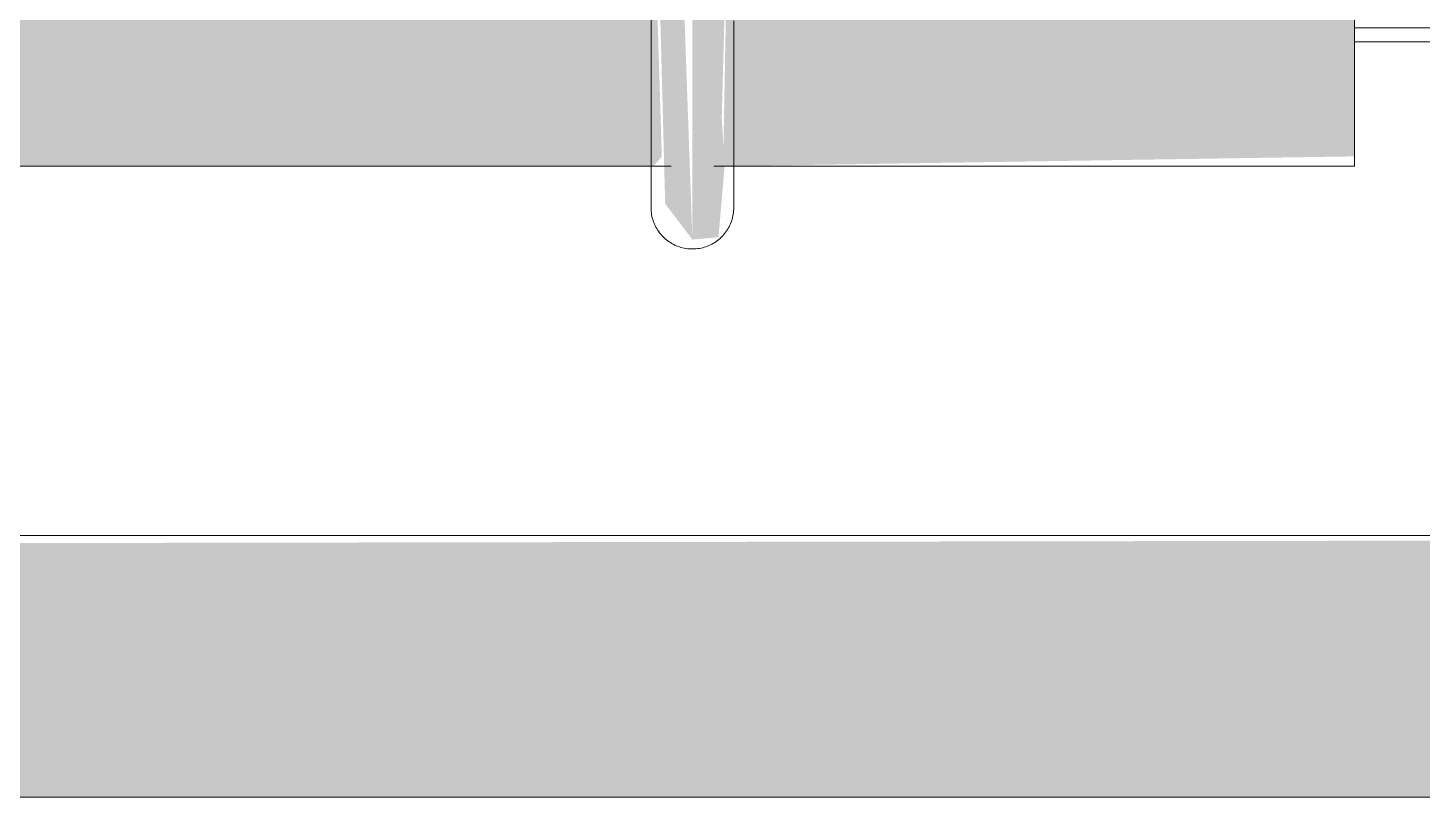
# Model space of a CAD drawing. Header units: inches. Extents: x 21380 to 98133, y -290 to 853.
# Drawn here: x 35939.99 to 35948.41, y 281.37 to 286.02 of the extents above; entities that cross this region are included whole.
import ezdxf

# ---------------------------------------------------------------- set-up
doc = ezdxf.new("R2010")
doc.units = ezdxf.units.IN
doc.header["$MEASUREMENT"] = 0
doc.layers.add('Q-SPCQ', color=91, linetype='Continuous', lineweight=9)
doc.layers.add('S-BEAM', color=12, linetype='Continuous', lineweight=9)

# ---------------------------------------------------------------- blocks, each defined once
blk = doc.blocks.new('Basketball_Backstop-Performance_Sports_Systems-3103-Ceiling_Hung - 27_-0_ to 27_-11 7_8_-652462-Building Section - East_West looking South')
at = {"layer": 'Q-SPCQ'}
h = blk.add_hatch(color=256, dxfattribs=at)
h.paths.add_polyline_path([(-25596.3456, 286.9375), (-25596.1688, 286.6958), (-25596.0438, 286.9375), (-25596.2938, 286.9375)], flags=0)
h.paths.add_polyline_path([(-25622.0438, 286.9375), (-25622.1688, 286.9375), (-25622.1041, 286.7677)], flags=0)
h.paths.add_polyline_path([(-25647.9523, 286.9375), (-25647.992, 286.9375), (-25647.992, 286.8488)], flags=0)
h.paths.add_polyline_path([(-25622.3853, 285.6745), (-25622.4187, 286.9375), (-25647.9523, 286.9375), (-25647.934, 285.1875), (-25622.3911, 285.2471), (-25622.3857, 285.6437)], flags=0)
h.paths.add_polyline_path([(-25621.992, 285.6437), (-25622.1688, 286.0424), (-25622.3456, 285.6437), (-25622.0721, 285.6131), (-25622.0438, 285.6201)], flags=0)
h.paths.add_polyline_path([(-25596.4036, 285.1875), (-25596.3535, 285.2471), (-25596.3787, 286.0625), (-25596.4103, 286.9375), (-25622.0438, 286.9375), (-25621.9658, 285.8825), (-25621.9477, 285.3352), (-25621.9369, 285.1875), (-25600.6212, 285.1875)], flags=0)
h.paths.add_polyline_path([(-25595.9741, 285.1875), (-25592.1688, 285.2471), (-25592.1688, 286.9375), (-25595.9518, 286.9089), (-25595.9828, 285.2163)], flags=0)
h.paths.add_polyline_path([(-25648.3456, 286.9375), (-25648.1644, 286.7018), (-25648.0438, 286.9375), (-25648.2938, 286.9375)], flags=0)
h.paths.add_polyline_path([(-25652.1688, 285.1875), (-25648.353, 285.2582), (-25648.3802, 286.0892), (-25648.4103, 286.9375), (-25652.1688, 286.9375), (-25652.1688, 285.2471)], flags=0)
h.paths.add_polyline_path([(-25622.1688, 286.4459), (-25622.2938, 286.9375), (-25622.3853, 286.9375), (-25622.1858, 286.4846)], flags=0)
h = blk.add_hatch(color=256, dxfattribs=at)
h.paths.add_polyline_path([(-25596.1688, 286.4541), (-25596.2346, 286.7858), (-25596.2938, 286.7959), (-25596.2346, 286.6341)], flags=0)
h.paths.add_polyline_path([(-25596.1688, 284.7439), (-25596.2346, 286.6011), (-25596.3853, 286.9375), (-25596.3331, 284.9611)], flags=0)
blk.add_hatch(color=256, dxfattribs=at).paths.add_polyline_path([(-25596.1688, 284.7439), (-25596.0111, 284.7588), (-25595.9741, 285.1875), (-25595.9915, 285.4793), (-25595.9523, 286.9375), (-25596.1688, 286.3791), (-25596.1688, 284.9611)], flags=0)
h = blk.add_hatch(color=256, dxfattribs=at)
h.paths.add_polyline_path([(-25670.1739, 281.375), (-25623.6739, 281.375), (-25623.6739, 282.875), (-25670.1739, 282.955), (-25670.1739, 281.4965)], flags=0)
h.paths.add_polyline_path([(-25619.8316, 281.375), (-25574.1739, 281.375), (-25574.1739, 282.955), (-25620.6739, 282.875), (-25620.6739, 281.375), (-25620.3609, 281.375)], flags=0)
h.paths.add_polyline_path([(-25622.0794, 282.0594), (-25622.0717, 281.8477), (-25621.9813, 282.0594), (-25621.9813, 282.2365), (-25622.0769, 282.064)], flags=0)
h.paths.add_polyline_path([(-25622.2327, 282.0519), (-25622.1049, 282.1069), (-25622.1739, 282.2124), (-25622.23, 282.0594)], flags=0)
h.paths.add_polyline_path([(-25622.3563, 281.8081), (-25622.2536, 281.8436), (-25622.271, 282.109), (-25622.3563, 282.1575), (-25622.3563, 281.8346)], flags=0)
h.paths.add_polyline_path([(-25621.8563, 281.9282), (-25621.7989, 282.125), (-25621.8563, 281.9375)], flags=0)
h.paths.add_polyline_path([(-25622.1688, 282.2265), (-25621.9813, 282.3125), (-25621.9864, 282.3959), (-25622.3563, 282.3902), (-25622.271, 282.232), (-25622.1739, 282.2267)], flags=0)
for p, q in [((-25592.1688, 286.9375), (-25592.1688, 285.1875)), ((-25621.9914, 285.1875), (-25596.2964, 285.1875)), ((-25596.0383, 285.1875), (-25592.1688, 285.1875)), ((-25621.6688, 282.955), (-25574.1739, 282.955)), ((-25574.1739, 281.375), (-25618.8614, 281.375))]:
    blk.add_line(p, q, dxfattribs=at)
at = {"layer": 'Q-SPCQ', "flags": 128}
for points in [[(-25596.4188, 286.0856), (-25596.4188, 286.0139), (-25596.4188, 285.9437), (-25596.4188, 285.8751), (-25596.4188, 285.8082), (-25596.4188, 285.7431), (-25596.4188, 285.6799), (-25596.4188, 285.6187), (-25596.4188, 285.5597), (-25596.4188, 285.5028), (-25596.4188, 285.4482), (-25596.4188, 285.396), (-25596.4188, 285.3463), (-25596.4188, 285.2991), (-25596.4188, 285.2546), (-25596.4188, 285.2127), (-25596.4188, 285.1736), (-25596.4188, 285.1373), (-25596.4188, 285.1039), (-25596.4188, 285.0734), (-25596.4188, 285.0459), (-25596.4188, 285.0215), (-25596.4188, 285.0001), (-25596.4188, 284.9818), (-25596.4188, 284.9666), (-25596.4188, 284.9546), (-25596.4188, 284.9457), (-25596.4188, 284.9401), (-25596.4188, 284.9376)], [(-25595.9188, 284.9375), (-25595.9188, 284.9391), (-25595.9188, 284.9439), (-25595.9188, 284.9519), (-25595.9188, 284.963), (-25595.9188, 284.9774), (-25595.9188, 284.9948), (-25595.9188, 285.0154), (-25595.9188, 285.039), (-25595.9188, 285.0657), (-25595.9188, 285.0954), (-25595.9188, 285.128), (-25595.9188, 285.1635), (-25595.9188, 285.2019), (-25595.9188, 285.243), (-25595.9188, 285.2868), (-25595.9188, 285.3333), (-25595.9188, 285.3824), (-25595.9188, 285.4339), (-25595.9188, 285.4878), (-25595.9188, 285.5441), (-25595.9188, 285.6026), (-25595.9188, 285.6632), (-25595.9188, 285.7259), (-25595.9188, 285.7905), (-25595.9188, 285.8569), (-25595.9188, 285.9251), (-25595.9188, 285.9948), (-25595.9188, 286.0661)], [(-25595.9188, 285.2127), (-25595.9188, 285.1736), (-25595.9188, 285.1373), (-25595.9188, 285.1039), (-25595.9188, 285.0734), (-25595.9188, 285.0459), (-25595.9188, 285.0215), (-25595.9188, 285.0001), (-25595.9188, 284.9818), (-25595.9188, 284.9666), (-25595.9188, 284.9546), (-25595.9188, 284.9457), (-25595.9188, 284.9401), (-25595.9188, 284.9376)], [(-25596.4188, 284.9375), (-25596.4188, 284.9391), (-25596.4188, 284.9439), (-25596.4188, 284.9519), (-25596.4188, 284.963), (-25596.4188, 284.9774), (-25596.4188, 284.9948), (-25596.4188, 285.0154), (-25596.4188, 285.039), (-25596.4188, 285.0657), (-25596.4188, 285.0954), (-25596.4188, 285.128), (-25596.4188, 285.1635), (-25596.4188, 285.2019)], [(-25596.1688, 284.6875), (-25596.1788, 284.6877), (-25596.1888, 284.6883), (-25596.1987, 284.6893), (-25596.2086, 284.6907), (-25596.2185, 284.6925), (-25596.2282, 284.6947), (-25596.2379, 284.6972), (-25596.2474, 284.7002), (-25596.2569, 284.7035), (-25596.2661, 284.7072), (-25596.2753, 284.7113), (-25596.2842, 284.7158), (-25596.293, 284.7205), (-25596.3016, 284.7257), (-25596.31, 284.7312), (-25596.3181, 284.737), (-25596.326, 284.7431), (-25596.3336, 284.7495), (-25596.341, 284.7563), (-25596.3481, 284.7633), (-25596.355, 284.7706), (-25596.3615, 284.7782), (-25596.3677, 284.786), (-25596.3736, 284.7941), (-25596.3792, 284.8024), (-25596.3844, 284.8109), (-25596.3893, 284.8197), (-25596.3938, 284.8286), (-25596.398, 284.8377), (-25596.4018, 284.8469), (-25596.4052, 284.8563), (-25596.4083, 284.8658), (-25596.411, 284.8755), (-25596.4133, 284.8852), (-25596.4152, 284.895), (-25596.4167, 284.9049), (-25596.4178, 284.9148), (-25596.4185, 284.9248), (-25596.4188, 284.9348), (-25596.4188, 284.9375)], [(-25595.9188, 284.9375), (-25595.919, 284.9275), (-25595.9196, 284.9175), (-25595.9206, 284.9076), (-25595.922, 284.8977), (-25595.9238, 284.8878), (-25595.926, 284.8781), (-25595.9285, 284.8684), (-25595.9315, 284.8589), (-25595.9348, 284.8494), (-25595.9385, 284.8401), (-25595.9426, 284.831), (-25595.947, 284.8221), (-25595.9518, 284.8133), (-25595.957, 284.8047), (-25595.9625, 284.7963), (-25595.9683, 284.7882), (-25595.9744, 284.7803), (-25595.9808, 284.7727), (-25595.9876, 284.7653), (-25595.9946, 284.7582), (-25596.0019, 284.7513), (-25596.0095, 284.7448), (-25596.0173, 284.7386), (-25596.0254, 284.7327), (-25596.0337, 284.7271), (-25596.0422, 284.7219), (-25596.051, 284.717), (-25596.0599, 284.7125), (-25596.069, 284.7083), (-25596.0782, 284.7045), (-25596.0876, 284.7011), (-25596.0971, 284.698), (-25596.1067, 284.6953), (-25596.1165, 284.693), (-25596.1263, 284.6911), (-25596.1362, 284.6896), (-25596.1461, 284.6885), (-25596.1561, 284.6878), (-25596.1661, 284.6875), (-25596.1688, 284.6875)]]:
    blk.add_lwpolyline(points, dxfattribs=at)
blk = doc.blocks.new('Girt_Z - 10_D-1241717-Building Section - East_West looking South')
at = {"layer": 'S-BEAM'}
for p, q in [((-25592.1688, 286.0236), (-25575.9813, 286.0236)), ((-25592.1688, 285.9398), (-25575.9813, 285.9398))]:
    blk.add_line(p, q, dxfattribs=at)

msp = doc.modelspace()

# ---------------------------------------------------------------- block references
at = {"layer": 'Q-SPCQ'}
msp.add_blockref('Basketball_Backstop-Performance_Sports_Systems-3103-Ceiling_Hung - 27_-0_ to 27_-11 7_8_-652462-Building Section - East_West looking South', (61540.1688, 0), dxfattribs=at)
at = {"layer": 'S-BEAM'}
msp.add_blockref('Girt_Z - 10_D-1241717-Building Section - East_West looking South', (61540.1688, 0), dxfattribs=at)

doc.saveas('drawing.dxf')
